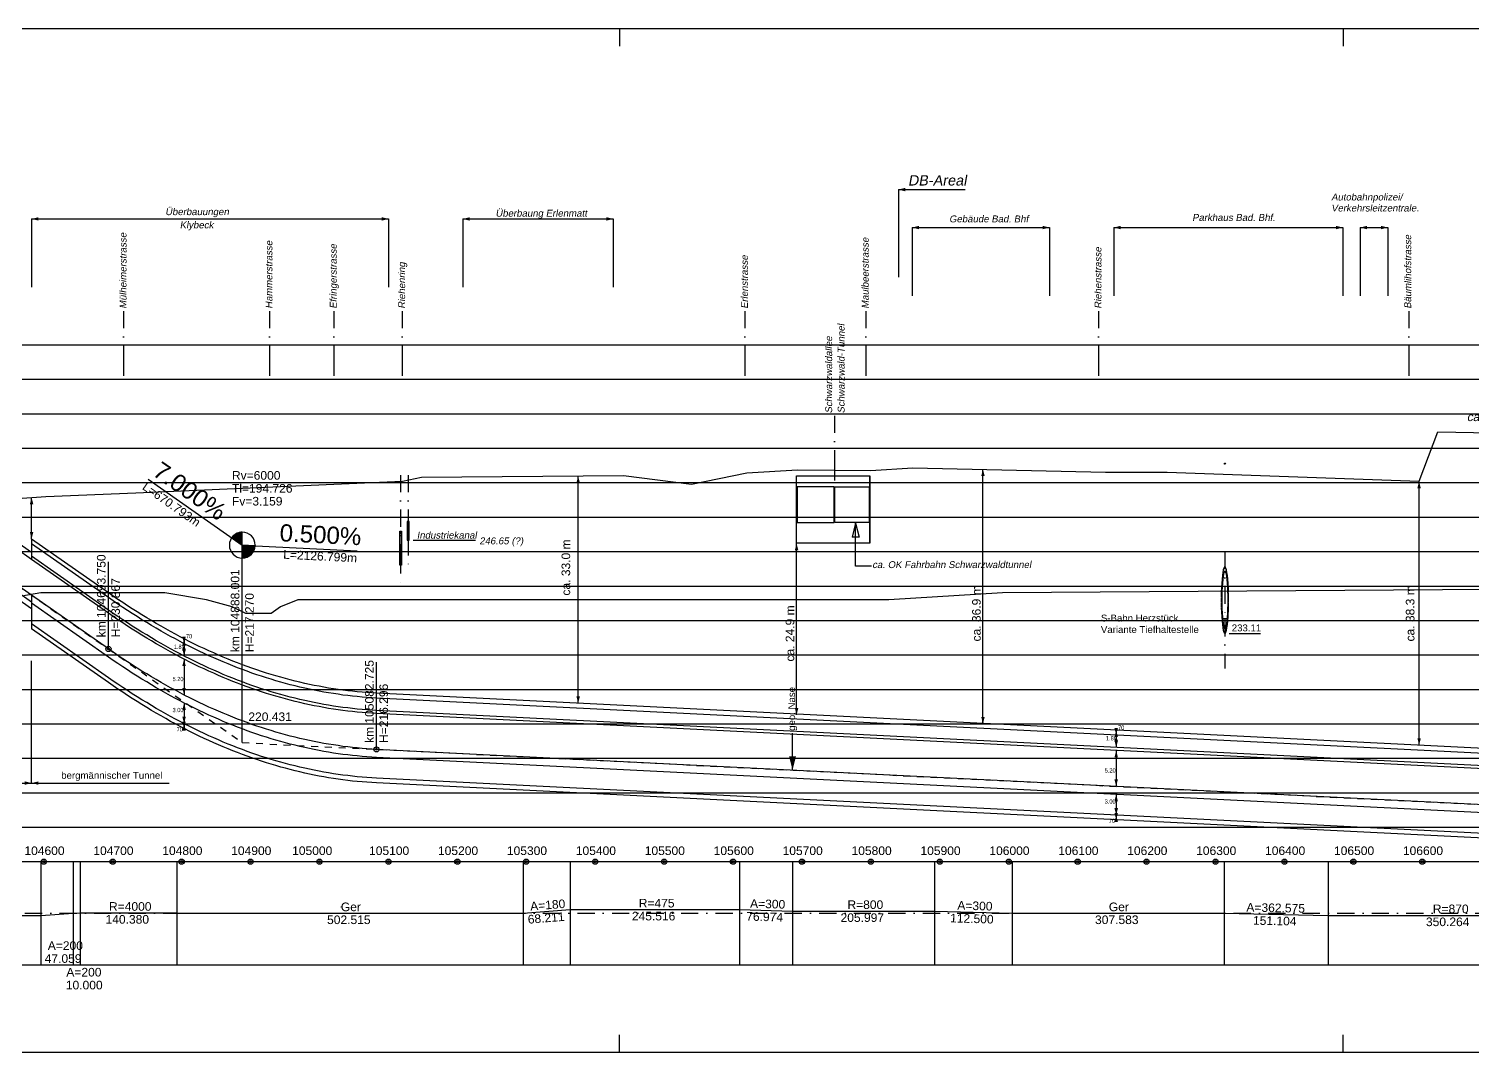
# Model space of a CAD drawing. Extents: x 2613415 to 2620765, y 1261452 to 1268028.
# Drawn here: x 2614658 to 2616752, y 1261452 to 1262937 of the extents above; entities that cross this region are included whole.
import ezdxf

# ---------------------------------------------------------------- set-up
doc = ezdxf.new("R2010")
doc.units = 0
doc.header["$LTSCALE"] = 5
for name, pattern in [('CADWORK_13', [4, 2, -2]), ('DASHDOT', [10, 5, -2.5, 0, -2.5]), ('DASHEDX2', [3.75, 2.5, -1.25])]:
    doc.linetypes.add(name, pattern=pattern)
doc.layers.get('0').update_dxf_attribs({"color": 1, "linetype": 'CONTINUOUS'})
for name, color, linetype in [('LÄNGSPROF__16', 7, 'CONTINUOUS'), ('LÄNGSPROF__26', 7, 'CONTINUOUS'), ('TB', 7, 'CONTINUOUS'), ('TERRAIN_GRUNDLAGE_PKT-WOLK', 7, 'CONTINUOUS')]:
    doc.layers.add(name, color=color, linetype=linetype)
doc.styles.add('ARIAL', font='')
doc.styles.add('HELVETICANEUE_LT_55_ROMAN', font='')
doc.styles.get("Standard").update_dxf_attribs({"font": 'MONOTXT'})
doc.styles.get('ARIAL').set_extended_font_data('Arial')
doc.styles.get('HELVETICANEUE_LT_55_ROMAN').set_extended_font_data('HelveticaNeue LT 55 Roman')
doc.linetypes.add('CADWORK_17', pattern='A,2,0,["|",STANDARD,S=6,R=170,X=3.02,Y=5.58],-2.1,-2.1,10.8', length=17)

# ---------------------------------------------------------------- blocks, each defined once
blk = doc.blocks.new('*X45')
at = {"layer": 'LÄNGSPROF__16', "color": 251, "linetype": 'CONTINUOUS'}
for p, q in [((2615198, 1262207.4), (2615195.6, 1262207.4)), ((2615198, 1262206.9), (2615195.6, 1262206.9)), ((2615198, 1262206.4), (2615195.6, 1262206.4)), ((2615198, 1262205.9), (2615195.6, 1262205.9)), ((2615198, 1262205.4), (2615195.6, 1262205.4)), ((2615198, 1262205), (2615195.6, 1262205)), ((2615195.9, 1262204.5), (2615195.6, 1262204.5)), ((2615195.9, 1262204), (2615195.6, 1262204)), ((2615195.9, 1262203.5), (2615195.6, 1262203.5)), ((2615195.9, 1262203), (2615195.6, 1262203)), ((2615195.9, 1262202.5), (2615195.6, 1262202.5)), ((2615195.9, 1262202), (2615195.6, 1262202)), ((2615195.9, 1262201.5), (2615195.6, 1262201.5)), ((2615195.9, 1262201), (2615195.6, 1262201)), ((2615195.9, 1262200.5), (2615195.6, 1262200.5)), ((2615195.9, 1262200), (2615195.6, 1262200)), ((2615198, 1262204.5), (2615197.7, 1262204.5)), ((2615198, 1262204), (2615197.7, 1262204)), ((2615198, 1262203.5), (2615197.7, 1262203.5)), ((2615198, 1262203), (2615197.7, 1262203)), ((2615198, 1262202.5), (2615197.7, 1262202.5)), ((2615198, 1262202), (2615197.7, 1262202)), ((2615198, 1262201.5), (2615197.7, 1262201.5)), ((2615198, 1262201), (2615197.7, 1262201)), ((2615198, 1262200.5), (2615197.7, 1262200.5)), ((2615198, 1262200), (2615197.7, 1262200)), ((2615195.9, 1262199.5), (2615195.6, 1262199.5)), ((2615195.9, 1262199), (2615195.6, 1262199)), ((2615195.9, 1262198.5), (2615195.6, 1262198.5)), ((2615195.9, 1262198), (2615195.6, 1262198)), ((2615195.9, 1262197.5), (2615195.6, 1262197.5)), ((2615195.9, 1262197), (2615195.6, 1262197)), ((2615195.9, 1262196.5), (2615195.6, 1262196.5)), ((2615195.9, 1262196), (2615195.6, 1262196)), ((2615195.9, 1262195.6), (2615195.6, 1262195.6)), ((2615195.9, 1262195.1), (2615195.6, 1262195.1)), ((2615195.9, 1262194.6), (2615195.6, 1262194.6)), ((2615195.9, 1262194.1), (2615195.6, 1262194.1)), ((2615195.9, 1262193.6), (2615195.6, 1262193.6)), ((2615195.9, 1262193.1), (2615195.6, 1262193.1)), ((2615195.9, 1262192.6), (2615195.6, 1262192.6)), ((2615195.9, 1262192.1), (2615195.6, 1262192.1)), ((2615195.9, 1262191.6), (2615195.6, 1262191.6)), ((2615195.9, 1262191.1), (2615195.6, 1262191.1)), ((2615195.9, 1262190.6), (2615195.6, 1262190.6)), ((2615195.9, 1262190.1), (2615195.6, 1262190.1)), ((2615195.9, 1262189.6), (2615195.6, 1262189.6)), ((2615195.9, 1262189.1), (2615195.6, 1262189.1)), ((2615195.9, 1262188.6), (2615195.6, 1262188.6)), ((2615195.9, 1262188.1), (2615195.6, 1262188.1)), ((2615195.9, 1262187.6), (2615195.6, 1262187.6)), ((2615195.9, 1262187.1), (2615195.6, 1262187.1)), ((2615195.9, 1262186.6), (2615195.6, 1262186.6)), ((2615195.9, 1262186.1), (2615195.6, 1262186.1)), ((2615195.9, 1262185.6), (2615195.6, 1262185.6)), ((2615195.9, 1262185.2), (2615195.6, 1262185.2)), ((2615195.9, 1262184.7), (2615195.6, 1262184.7)), ((2615195.9, 1262184.2), (2615195.6, 1262184.2)), ((2615195.9, 1262183.7), (2615195.6, 1262183.7)), ((2615195.9, 1262183.2), (2615195.6, 1262183.2)), ((2615195.9, 1262182.7), (2615195.6, 1262182.7)), ((2615195.9, 1262182.2), (2615195.6, 1262182.2)), ((2615195.9, 1262181.7), (2615195.6, 1262181.7)), ((2615195.9, 1262181.2), (2615195.6, 1262181.2)), ((2615195.9, 1262180.7), (2615195.6, 1262180.7)), ((2615195.9, 1262180.2), (2615195.6, 1262180.2)), ((2615195.9, 1262179.7), (2615195.6, 1262179.7)), ((2615195.9, 1262179.2), (2615195.6, 1262179.2)), ((2615198, 1262199.5), (2615197.7, 1262199.5)), ((2615198, 1262199), (2615197.7, 1262199)), ((2615198, 1262198.5), (2615197.7, 1262198.5)), ((2615198, 1262198), (2615197.7, 1262198)), ((2615198, 1262197.5), (2615197.7, 1262197.5)), ((2615198, 1262197), (2615197.7, 1262197)), ((2615198, 1262196.5), (2615197.7, 1262196.5)), ((2615198, 1262196), (2615197.7, 1262196)), ((2615198, 1262195.6), (2615197.7, 1262195.6)), ((2615198, 1262195.1), (2615197.7, 1262195.1)), ((2615198, 1262194.6), (2615197.7, 1262194.6)), ((2615198, 1262194.1), (2615197.7, 1262194.1)), ((2615198, 1262193.6), (2615197.7, 1262193.6)), ((2615198, 1262193.1), (2615197.7, 1262193.1)), ((2615198, 1262192.6), (2615197.7, 1262192.6)), ((2615198, 1262192.1), (2615197.7, 1262192.1)), ((2615198, 1262191.6), (2615197.7, 1262191.6)), ((2615198, 1262191.1), (2615197.7, 1262191.1)), ((2615198, 1262190.6), (2615197.7, 1262190.6)), ((2615198, 1262190.1), (2615197.7, 1262190.1)), ((2615198, 1262189.6), (2615197.7, 1262189.6)), ((2615198, 1262189.1), (2615197.7, 1262189.1)), ((2615198, 1262188.6), (2615197.7, 1262188.6)), ((2615198, 1262188.1), (2615197.7, 1262188.1)), ((2615198, 1262187.6), (2615197.7, 1262187.6)), ((2615198, 1262187.1), (2615197.7, 1262187.1)), ((2615198, 1262186.6), (2615197.7, 1262186.6)), ((2615198, 1262186.1), (2615197.7, 1262186.1)), ((2615198, 1262185.6), (2615197.7, 1262185.6)), ((2615198, 1262185.2), (2615197.7, 1262185.2)), ((2615198, 1262184.7), (2615197.7, 1262184.7)), ((2615198, 1262184.2), (2615197.7, 1262184.2)), ((2615198, 1262183.7), (2615197.7, 1262183.7)), ((2615198, 1262183.2), (2615197.7, 1262183.2)), ((2615198, 1262182.7), (2615197.7, 1262182.7)), ((2615198, 1262182.2), (2615197.7, 1262182.2)), ((2615198, 1262181.7), (2615197.7, 1262181.7)), ((2615198, 1262181.2), (2615197.7, 1262181.2)), ((2615198, 1262180.7), (2615197.7, 1262180.7)), ((2615198, 1262180.2), (2615197.7, 1262180.2)), ((2615198, 1262179.7), (2615197.7, 1262179.7)), ((2615198, 1262179.2), (2615197.7, 1262179.2)), ((2615195.9, 1262178.7), (2615195.6, 1262178.7)), ((2615195.9, 1262178.2), (2615195.6, 1262178.2)), ((2615195.9, 1262177.7), (2615195.6, 1262177.7)), ((2615195.9, 1262177.2), (2615195.6, 1262177.2)), ((2615195.9, 1262176.7), (2615195.6, 1262176.7)), ((2615195.9, 1262176.2), (2615195.6, 1262176.2)), ((2615195.9, 1262175.8), (2615195.6, 1262175.8)), ((2615195.9, 1262175.3), (2615195.6, 1262175.3)), ((2615195.9, 1262174.8), (2615195.6, 1262174.8)), ((2615195.9, 1262174.3), (2615195.6, 1262174.3)), ((2615195.9, 1262173.8), (2615195.6, 1262173.8)), ((2615195.9, 1262173.3), (2615195.6, 1262173.3)), ((2615195.9, 1262172.8), (2615195.6, 1262172.8)), ((2615195.9, 1262172.3), (2615195.6, 1262172.3)), ((2615195.9, 1262171.8), (2615195.6, 1262171.8)), ((2615195.9, 1262171.3), (2615195.6, 1262171.3)), ((2615195.9, 1262170.8), (2615195.6, 1262170.8)), ((2615195.9, 1262170.3), (2615195.6, 1262170.3)), ((2615195.9, 1262169.8), (2615195.6, 1262169.8)), ((2615195.9, 1262169.3), (2615195.6, 1262169.3)), ((2615195.9, 1262168.8), (2615195.6, 1262168.8)), ((2615195.9, 1262168.3), (2615195.6, 1262168.3)), ((2615195.9, 1262167.8), (2615195.6, 1262167.8)), ((2615195.9, 1262167.3), (2615195.6, 1262167.3)), ((2615195.9, 1262166.8), (2615195.6, 1262166.8)), ((2615195.9, 1262166.3), (2615195.6, 1262166.3)), ((2615195.9, 1262165.9), (2615195.6, 1262165.9)), ((2615195.9, 1262165.4), (2615195.6, 1262165.4)), ((2615195.9, 1262164.9), (2615195.6, 1262164.9)), ((2615195.9, 1262164.4), (2615195.6, 1262164.4)), ((2615195.9, 1262163.9), (2615195.6, 1262163.9)), ((2615195.9, 1262163.4), (2615195.6, 1262163.4)), ((2615195.9, 1262162.9), (2615195.6, 1262162.9)), ((2615195.9, 1262162.4), (2615195.6, 1262162.4)), ((2615195.9, 1262161.9), (2615195.6, 1262161.9)), ((2615195.9, 1262161.4), (2615195.6, 1262161.4)), ((2615195.9, 1262160.9), (2615195.6, 1262160.9)), ((2615195.9, 1262160.4), (2615195.6, 1262160.4)), ((2615195.8, 1262159.9), (2615195.6, 1262159.9)), ((2615195.8, 1262159.4), (2615195.6, 1262159.4)), ((2615195.7, 1262158.9), (2615195.6, 1262158.9)), ((2615198, 1262158.9), (2615195.7, 1262158.9)), ((2615198, 1262158.4), (2615195.7, 1262158.4)), ((2615198, 1262159.9), (2615195.8, 1262159.9)), ((2615198, 1262159.4), (2615195.8, 1262159.4)), ((2615198, 1262160.9), (2615195.9, 1262160.9)), ((2615198, 1262160.4), (2615195.9, 1262160.4)), ((2615198, 1262178.7), (2615197.7, 1262178.7)), ((2615198, 1262178.2), (2615197.7, 1262178.2)), ((2615198, 1262177.7), (2615197.7, 1262177.7)), ((2615198, 1262177.2), (2615197.7, 1262177.2)), ((2615198, 1262176.7), (2615197.7, 1262176.7)), ((2615198, 1262176.2), (2615197.7, 1262176.2)), ((2615198, 1262175.8), (2615197.7, 1262175.8)), ((2615198, 1262175.3), (2615197.7, 1262175.3)), ((2615198, 1262174.8), (2615197.7, 1262174.8)), ((2615198, 1262174.3), (2615197.7, 1262174.3)), ((2615198, 1262173.8), (2615197.7, 1262173.8)), ((2615198, 1262173.3), (2615197.7, 1262173.3)), ((2615198, 1262172.8), (2615197.7, 1262172.8)), ((2615198, 1262172.3), (2615197.7, 1262172.3)), ((2615198, 1262171.8), (2615197.7, 1262171.8)), ((2615198, 1262171.3), (2615197.7, 1262171.3)), ((2615198, 1262170.8), (2615197.7, 1262170.8)), ((2615198, 1262170.3), (2615197.7, 1262170.3)), ((2615198, 1262169.8), (2615197.7, 1262169.8)), ((2615198, 1262169.3), (2615197.7, 1262169.3)), ((2615198, 1262168.8), (2615197.7, 1262168.8)), ((2615198, 1262168.3), (2615197.7, 1262168.3)), ((2615198, 1262167.8), (2615197.7, 1262167.8)), ((2615198, 1262167.3), (2615197.7, 1262167.3)), ((2615198, 1262166.8), (2615197.7, 1262166.8)), ((2615198, 1262166.3), (2615197.7, 1262166.3)), ((2615198, 1262165.9), (2615197.7, 1262165.9)), ((2615198, 1262165.4), (2615197.7, 1262165.4)), ((2615198, 1262164.9), (2615197.7, 1262164.9)), ((2615198, 1262164.4), (2615197.7, 1262164.4)), ((2615198, 1262163.9), (2615197.7, 1262163.9)), ((2615198, 1262163.4), (2615197.7, 1262163.4)), ((2615198, 1262162.9), (2615197.7, 1262162.9)), ((2615198, 1262162.4), (2615197.7, 1262162.4)), ((2615198, 1262161.9), (2615197.7, 1262161.9)), ((2615198, 1262161.4), (2615197.7, 1262161.4))]:
    blk.add_line(p, q, dxfattribs=at)
blk = doc.blocks.new('CDWK_EXTR_2')
at = {"color": 0}
blk.add_solid([(0, 0), (2, 0.5), (2, -0.5)], dxfattribs=at)
blk = doc.blocks.new('CDWK_EXTR_0')
at = {"color": 0}
for p, q in [((0, 0), (2, 0.5)), ((0, 0), (2, -0.5)), ((2, 0.5), (2, -0.5))]:
    blk.add_line(p, q, dxfattribs=at)
blk = doc.blocks.new('CDWK_PTTYP10')
at = {"color": 0}
blk.add_circle((0, 0), 0.5, dxfattribs=at)
blk = doc.blocks.new('CDWK_PTTYP2')
at = {"color": 0}
for p, q in [((-0.5, 0), (0.5, 0)), ((0, 0.5), (0, -0.5))]:
    blk.add_line(p, q, dxfattribs=at)
blk = doc.blocks.new('CDWK_PTTYP18')
at = {"color": 0}
for radius in [0.5, 0.2]:
    blk.add_circle((0, 0), radius, dxfattribs=at)
blk = doc.blocks.new('CDWK_PTTYP9')
at = {"color": 0}
for radius in [0.5, 0.167]:
    blk.add_circle((0, 0), radius, dxfattribs=at)

msp = doc.modelspace()

# ---------------------------------------------------------------- hatches: boundary and pattern name
at = {"layer": 'LÄNGSPROF__16'}
for points in [[(2615209.3, 1262221.7), (2615206.4, 1262221.7), (2615206.4, 1262209.2), (2615206.7, 1262209.2), (2615206.7, 1262218.7), (2615209, 1262218.7), (2615209, 1262209.2), (2615209.3, 1262209.2)], [(2615209.3, 1262209.2), (2615209, 1262209.2), (2615209, 1262197.7), (2615206.7, 1262197.7), (2615206.7, 1262209.2), (2615206.4, 1262209.2), (2615206.4, 1262194.7), (2615209.3, 1262194.7)]]:
    msp.add_hatch(color=251, dxfattribs=at).paths.add_polyline_path(points)
at = {"layer": 'LÄNGSPROF__16', "linetype": 'CONTINUOUS'}
for points in [[(2614967.2, 1262187.5), (2614967.2, 1262206.3, 0.244735), (2614951.9, 1262198.3)], [(2614967.2, 1262187.5), (2614967.2, 1262168.8, 0.399656), (2614985.9, 1262186.6)]]:
    msp.add_hatch(color=1, dxfattribs=at).paths.add_polyline_path(points)

# ---------------------------------------------------------------- linework, layer by layer
at = {"layer": 'LÄNGSPROF__16', "color": 9, "linetype": 'CONTINUOUS'}
for p, q in [((2615919.2, 1262703.5, 2.5), (2616016.2, 1262703.5, 2.5)), ((2614661.5, 1262660.9, 2.5), (2615179.5, 1262660.9, 2.5)), ((2615287.1, 1262660.9, 2.5), (2615505.4, 1262660.9, 2.5)), ((2615938.9, 1262648.4, 2.5), (2616138.2, 1262648.4, 2.5)), ((2616231.6, 1262648.4, 2.5), (2616563.9, 1262648.4, 2.5)), ((2616589.2, 1262648.4, 2.5), (2616629.2, 1262648.4, 2.5)), ((2614150.9, 1262478.2), (2619619.8, 1262478.2)), ((2614150.9, 1262428.2), (2619619.8, 1262428.2)), ((2614150.9, 1262378.2), (2619619.8, 1262378.2)), ((2614150.9, 1262328.2), (2619619.8, 1262328.2)), ((2614150.9, 1262278.2), (2619619.8, 1262278.2)), ((2614150.9, 1262228.2), (2619619.8, 1262228.2)), ((2615215, 1262194.7, 2.5), (2615305.6, 1262194.7, 2.5)), ((2614150.9, 1262178.2), (2619619.8, 1262178.2)), ((2614150.9, 1262128.2), (2619619.8, 1262128.2)), ((2614150.9, 1262078.2), (2619619.8, 1262078.2)), ((2614150.9, 1262028.2), (2619619.8, 1262028.2)), ((2614150.9, 1261978.2), (2619619.8, 1261978.2)), ((2614150.9, 1261928.2), (2619619.8, 1261928.2)), ((2614150.9, 1261878.2), (2619619.8, 1261878.2)), ((2614150.9, 1261828.2), (2619619.8, 1261828.2)), ((2614150.9, 1261778.2), (2619619.8, 1261778.2)), ((2614674.8, 1261728.2), (2614674.8, 1261578.2)), ((2614721.9, 1261728.2), (2614721.9, 1261578.2)), ((2614731.9, 1261728.2), (2614731.9, 1261578.2)), ((2614872.3, 1261728.2), (2614872.3, 1261578.2)), ((2615374.8, 1261728.2), (2615374.8, 1261578.2)), ((2615443, 1261728.2), (2615443, 1261578.2)), ((2615688.5, 1261728.2), (2615688.5, 1261578.2)), ((2615765.5, 1261728.2), (2615765.5, 1261578.2)), ((2615971.5, 1261728.2), (2615971.5, 1261578.2)), ((2616084, 1261728.2), (2616084, 1261578.2)), ((2616391.6, 1261728.2), (2616391.6, 1261578.2)), ((2616542.7, 1261728.2), (2616542.7, 1261578.2)), ((2614150.9, 1261578.2), (2619619.8, 1261578.2))]:
    msp.add_line(p, q, dxfattribs=at)
at = {"layer": 'LÄNGSPROF__16', "color": 1, "linetype": 'CONTINUOUS'}
for p, q in [((2614830.7, 1262283.1), (2614967.2, 1262187.5)), ((2614661.5, 1262196.4, 3), (2614661.5, 1262166.9, 3)), ((2614967.2, 1261900.9), (2614967.2, 1262187.5)), ((2614967.2, 1262187.5), (2615133.7, 1262179.2)), ((2614773, 1262036.8), (2614773, 1262163.5)), ((2614661.5, 1262114.9, 3), (2614661.5, 1262066.2, 3)), ((2614882.7, 1262051.6, 255.2), (2614882.7, 1262044.6, 254.2)), ((2614882.7, 1262044.6, 261.4), (2614882.7, 1262026.6, 260.4)), ((2614661.5, 1261842.2, 2.5), (2614661.5, 1262019.8, 2.5)), ((2614882.7, 1262022.1, 260.4), (2614882.7, 1261970.1, 255.2)), ((2615161.9, 1261891.1), (2615161.9, 1262017.8)), ((2614882.7, 1261958.4, 255.2), (2614882.7, 1261928.4, 254.2)), ((2614882.7, 1261928.4, 255.2), (2614882.7, 1261921.4, 254.2)), ((2615765.5, 1261861, 3), (2615765.5, 1261914.8, 3)), ((2616235.1, 1261919, 255.2), (2616235.1, 1261912, 254.2)), ((2616235.1, 1261912, 261.4), (2616235.1, 1261894, 260.4)), ((2616235.1, 1261889.5, 260.4), (2616235.1, 1261837.5, 255.2)), ((2614566.2, 1261842.2, 2.5), (2614661.5, 1261842.2, 2.5)), ((2614661.5, 1261842.2, 2.5), (2614861, 1261842.2, 2.5)), ((2616235.1, 1261825.8, 255.2), (2616235.1, 1261795.8, 254.2)), ((2616235.1, 1261795.8, 255.2), (2616235.1, 1261788.8, 254.2))]:
    msp.add_line(p, q, dxfattribs=at)
at = {"layer": 'LÄNGSPROF__16', "color": 20, "linetype": 'CONTINUOUS'}
msp.add_line((2616399.1, 1262059.3, 3), (2616444.7, 1262059.3, 3), dxfattribs=at)
at = {"layer": 'LÄNGSPROF__16', "color": 2, "linetype": 'CONTINUOUS'}
msp.add_line((2614150.9, 1261728.2), (2619619.8, 1261728.2), dxfattribs=at)
at = {"layer": 'LÄNGSPROF__16', "color": 9, "linetype": 'DASHDOT'}
msp.add_line((2614150.9, 1261653.2), (2619619.8, 1261653.2), dxfattribs=at)
at = {"layer": 'LÄNGSPROF__16', "color": 9, "linetype": 'CONTINUOUS', "elevation": 2.5}
for points in [[(2615919.2, 1262703.5), (2615919.2, 1262606), (2615919.2, 1262576.2)], [(2614661.5, 1262660.9), (2614661.5, 1262591.8), (2614661.5, 1262562)], [(2615179.5, 1262660.9), (2615179.5, 1262591.8), (2615179.5, 1262562)], [(2615287.1, 1262660.9), (2615287.1, 1262591.8), (2615287.1, 1262562)], [(2615505.4, 1262660.9), (2615505.4, 1262591.8), (2615505.4, 1262562)], [(2615938.9, 1262648.4), (2615938.9, 1262579.2), (2615938.9, 1262549.4)], [(2616138.2, 1262648.4), (2616138.2, 1262579.2), (2616138.2, 1262549.4)], [(2616231.6, 1262648.4), (2616231.6, 1262579.2), (2616231.6, 1262549.4)], [(2616563.9, 1262648.4), (2616563.9, 1262579.2), (2616563.9, 1262549.4)], [(2616589.2, 1262648.4), (2616589.2, 1262579.2), (2616589.2, 1262549.4)], [(2616629.2, 1262648.4), (2616629.2, 1262579.2), (2616629.2, 1262549.4)], [(2615206.4, 1262194.7), (2615207.8, 1262194.7), (2615209.3, 1262194.7), (2615209.3, 1262221.7), (2615206.4, 1262221.7), (2615206.4, 1262194.7)], [(2615195.6, 1262158.2), (2615195.6, 1262207.7), (2615198, 1262207.7), (2615198, 1262158.2), (2615195.6, 1262158.2)], [(2615195.6, 1262158.2), (2615195.6, 1262207.7), (2615198, 1262207.7), (2615198, 1262158.2), (2615195.6, 1262158.2)], [(2615195.9, 1262161.2), (2615195.9, 1262204.7), (2615197.7, 1262204.7), (2615197.7, 1262161.2), (2615195.9, 1262161.2)], [(2615206.7, 1262197.7), (2615209, 1262197.7), (2615209, 1262218.7), (2615206.7, 1262218.7), (2615206.7, 1262197.7)], [(2615206.7, 1262197.7), (2615209, 1262197.7), (2615209, 1262218.7), (2615206.7, 1262218.7), (2615206.7, 1262197.7)], [(2615879.9, 1262157.1), (2615857.1, 1262157.1), (2615857.1, 1262219.2)]]:
    msp.add_lwpolyline(points, dxfattribs=at)
at = {"layer": 'LÄNGSPROF__16', "color": 9, "linetype": 'DASHDOT', "elevation": 2.5}
for points in [[(2614794.9, 1262527.2), (2614794.9, 1262458), (2614794.9, 1262428.2)], [(2615006.7, 1262527.2), (2615006.7, 1262458), (2615006.7, 1262428.2)], [(2615100, 1262527.2), (2615100, 1262458), (2615100, 1262428.2)], [(2615199.2, 1262527.2), (2615199.2, 1262458), (2615199.2, 1262428.2)], [(2615696.5, 1262527.2), (2615696.5, 1262458), (2615696.5, 1262428.2)], [(2615871.7, 1262527.2), (2615871.7, 1262458), (2615871.7, 1262428.2)], [(2616209.4, 1262527.2), (2616209.4, 1262458), (2616209.4, 1262428.2)], [(2616659.7, 1262527.2), (2616659.7, 1262458), (2616659.7, 1262428.2)], [(2615826.3, 1262375.3), (2615826.3, 1262306.1), (2615826.3, 1262276.3)], [(2615196.8, 1262289.2), (2615196.8, 1262171.2), (2615196.8, 1262131.5)], [(2615207.8, 1262289.2), (2615207.8, 1262197.7), (2615207.8, 1262158)]]:
    msp.add_lwpolyline(points, dxfattribs=at)
at = {"layer": 'LÄNGSPROF__16', "color": 1, "linetype": 'CADWORK_13'}
msp.add_lwpolyline([(2613950.9, 1262197.7), (2614296.4, 1262370.4), (2614967.2, 1261900.9), (2617094, 1261794.5), (2617579.2, 1261886.7)], dxfattribs=at)
at = {"layer": 'LÄNGSPROF__16', "color": 36, "linetype": 'CONTINUOUS', "elevation": 2.5}
for points in [[(2615877.7, 1262190.2), (2615877.7, 1262287.9), (2615877.7, 1262190.2), (2615771.4, 1262190.2), (2615771.4, 1262287.9), (2615877.7, 1262287.9)], [(2615772.2, 1262272.2), (2615772.2, 1262220.2), (2615825.8, 1262220.2), (2615825.8, 1262272.2), (2615772.2, 1262272.2)], [(2615876.9, 1262272.2), (2615876.9, 1262220.2), (2615826.8, 1262220.2), (2615826.8, 1262272.2), (2615876.9, 1262272.2)]]:
    msp.add_lwpolyline(points, dxfattribs=at)
at = {"layer": 'LÄNGSPROF__16', "color": 1, "linetype": 'CONTINUOUS'}
for points in [[(2614661.5, 1262176.9), (2614595.7, 1262223), (2614589.3, 1262227.4), (2614582.9, 1262231.7), (2614576.6, 1262236), (2614570.2, 1262240.1), (2614567.2, 1262242)], [(2614661.5, 1262166.9), (2614595.7, 1262213), (2614589.3, 1262217.4), (2614582.9, 1262221.7), (2614576.6, 1262226), (2614570.2, 1262230.1), (2614566.2, 1262232.7)], [(2614661.5, 1262114.9), (2614595.7, 1262161), (2614589.3, 1262165.4), (2614582.9, 1262169.7), (2614576.6, 1262174), (2614570.2, 1262178.1), (2614566.2, 1262180.7)], [(2616914, 1261885), (2615161.9, 1261972.6), (2615155, 1261973), (2615148, 1261973.5), (2615141.1, 1261974), (2615134.1, 1261974.7), (2615127.2, 1261975.4), (2615120.2, 1261976.2), (2615113.3, 1261977), (2615106.3, 1261978), (2615099.4, 1261979), (2615092.4, 1261980.1), (2615085.5, 1261981.3), (2615078.5, 1261982.6), (2615071.6, 1261984), (2615064.6, 1261985.4), (2615057.7, 1261986.9), (2615050.7, 1261988.5), (2615043.8, 1261990.2), (2615036.8, 1261991.9), (2615029.9, 1261993.8), (2615022.9, 1261995.7), (2615016, 1261997.7), (2615009, 1261999.8), (2615002.1, 1262001.9), (2614995.1, 1262004.2), (2614988.2, 1262006.5), (2614981.2, 1262008.9), (2614974.3, 1262011.4), (2614967.3, 1262013.9), (2614960.4, 1262016.6), (2614953.4, 1262019.3), (2614946.5, 1262022.1), (2614939.5, 1262025), (2614932.6, 1262028), (2614925.7, 1262031), (2614918.7, 1262034.1), (2614911.8, 1262037.3), (2614904.8, 1262040.6), (2614897.9, 1262044), (2614890.9, 1262047.4), (2614884, 1262051), (2614877, 1262054.6), (2614870.1, 1262058.3), (2614863.2, 1262062), (2614856.2, 1262065.9), (2614849.3, 1262069.8), (2614842.3, 1262073.8), (2614835.4, 1262077.9), (2614828.5, 1262082.1), (2614821.5, 1262086.3), (2614814.6, 1262090.7), (2614807.6, 1262095.1), (2614800.7, 1262099.6), (2614793.8, 1262104.1), (2614786.8, 1262108.8), (2614779.9, 1262113.5), (2614773, 1262118.3), (2614661.5, 1262196.4)], [(2616914, 1261878), (2615161.9, 1261965.6), (2615155, 1261966), (2615148, 1261966.5), (2615141.1, 1261967), (2615134.1, 1261967.7), (2615127.2, 1261968.4), (2615120.2, 1261969.2), (2615113.3, 1261970), (2615106.3, 1261971), (2615099.4, 1261972), (2615092.4, 1261973.1), (2615085.5, 1261974.3), (2615078.5, 1261975.6), (2615071.6, 1261977), (2615064.6, 1261978.4), (2615057.7, 1261979.9), (2615050.7, 1261981.5), (2615043.8, 1261983.2), (2615036.8, 1261984.9), (2615029.9, 1261986.8), (2615022.9, 1261988.7), (2615016, 1261990.7), (2615009, 1261992.8), (2615002.1, 1261994.9), (2614995.1, 1261997.2), (2614988.2, 1261999.5), (2614981.2, 1262001.9), (2614974.3, 1262004.4), (2614967.3, 1262006.9), (2614960.4, 1262009.6), (2614953.4, 1262012.3), (2614946.5, 1262015.1), (2614939.5, 1262018), (2614932.6, 1262021), (2614925.7, 1262024), (2614918.7, 1262027.1), (2614911.8, 1262030.3), (2614904.8, 1262033.6), (2614897.9, 1262037), (2614890.9, 1262040.4), (2614884, 1262044), (2614877, 1262047.6), (2614870.1, 1262051.3), (2614863.2, 1262055), (2614856.2, 1262058.9), (2614849.3, 1262062.8), (2614842.3, 1262066.8), (2614835.4, 1262070.9), (2614828.5, 1262075.1), (2614821.5, 1262079.3), (2614814.6, 1262083.7), (2614807.6, 1262088.1), (2614800.7, 1262092.6), (2614793.8, 1262097.1), (2614786.8, 1262101.8), (2614779.9, 1262106.5), (2614773, 1262111.3), (2614661.5, 1262189.4)], [(2614661.5, 1262104.9), (2614595.7, 1262151), (2614589.3, 1262155.4), (2614582.9, 1262159.7), (2614576.6, 1262164), (2614570.2, 1262168.1), (2614566.2, 1262170.7)], [(2614661.5, 1262094.9), (2614595.7, 1262141), (2614589.3, 1262145.4), (2614582.9, 1262149.7), (2614576.6, 1262154), (2614570.2, 1262158.1), (2614566.2, 1262160.7)], [(2616914, 1261860), (2615161.9, 1261947.6), (2615155, 1261948), (2615148, 1261948.5), (2615141.1, 1261949), (2615134.1, 1261949.7), (2615127.2, 1261950.4), (2615120.2, 1261951.2), (2615113.3, 1261952), (2615106.3, 1261953), (2615099.4, 1261954), (2615092.4, 1261955.1), (2615085.5, 1261956.3), (2615078.5, 1261957.6), (2615071.6, 1261959), (2615064.6, 1261960.4), (2615057.7, 1261961.9), (2615050.7, 1261963.5), (2615043.8, 1261965.2), (2615036.8, 1261966.9), (2615029.9, 1261968.8), (2615022.9, 1261970.7), (2615016, 1261972.7), (2615009, 1261974.8), (2615002.1, 1261976.9), (2614995.1, 1261979.2), (2614988.2, 1261981.5), (2614981.2, 1261983.9), (2614974.3, 1261986.4), (2614967.3, 1261988.9), (2614960.4, 1261991.6), (2614953.4, 1261994.3), (2614946.5, 1261997.1), (2614939.5, 1262000), (2614932.6, 1262003), (2614925.7, 1262006), (2614918.7, 1262009.1), (2614911.8, 1262012.3), (2614904.8, 1262015.6), (2614897.9, 1262019), (2614890.9, 1262022.4), (2614884, 1262026), (2614877, 1262029.6), (2614870.1, 1262033.3), (2614863.2, 1262037), (2614856.2, 1262040.9), (2614849.3, 1262044.8), (2614842.3, 1262048.8), (2614835.4, 1262052.9), (2614828.5, 1262057.1), (2614821.5, 1262061.3), (2614814.6, 1262065.7), (2614807.6, 1262070.1), (2614800.7, 1262074.6), (2614793.8, 1262079.1), (2614786.8, 1262083.8), (2614779.9, 1262088.5), (2614773, 1262093.3), (2614661.5, 1262171.4)], [(2616914, 1261855.5), (2615161.9, 1261943.1), (2615155, 1261943.5), (2615148, 1261944), (2615141.1, 1261944.5), (2615134.1, 1261945.2), (2615127.2, 1261945.9), (2615120.2, 1261946.7), (2615113.3, 1261947.5), (2615106.3, 1261948.5), (2615099.4, 1261949.5), (2615092.4, 1261950.6), (2615085.5, 1261951.8), (2615078.5, 1261953.1), (2615071.6, 1261954.5), (2615064.6, 1261955.9), (2615057.7, 1261957.4), (2615050.7, 1261959), (2615043.8, 1261960.7), (2615036.8, 1261962.4), (2615029.9, 1261964.3), (2615022.9, 1261966.2), (2615016, 1261968.2), (2615009, 1261970.3), (2615002.1, 1261972.4), (2614995.1, 1261974.7), (2614988.2, 1261977), (2614981.2, 1261979.4), (2614974.3, 1261981.9), (2614967.3, 1261984.4), (2614960.4, 1261987.1), (2614953.4, 1261989.8), (2614946.5, 1261992.6), (2614939.5, 1261995.5), (2614932.6, 1261998.5), (2614925.7, 1262001.5), (2614918.7, 1262004.6), (2614911.8, 1262007.8), (2614904.8, 1262011.1), (2614897.9, 1262014.5), (2614890.9, 1262017.9), (2614884, 1262021.5), (2614877, 1262025.1), (2614870.1, 1262028.8), (2614863.2, 1262032.5), (2614856.2, 1262036.4), (2614849.3, 1262040.3), (2614842.3, 1262044.3), (2614835.4, 1262048.4), (2614828.5, 1262052.6), (2614821.5, 1262056.8), (2614814.6, 1262061.2), (2614807.6, 1262065.6), (2614800.7, 1262070.1), (2614793.8, 1262074.6), (2614786.8, 1262079.3), (2614779.9, 1262084), (2614773, 1262088.8), (2614661.5, 1262166.9)], [(2616914, 1261803.5), (2615161.9, 1261891.1), (2615155, 1261891.5), (2615148, 1261892), (2615141.1, 1261892.5), (2615134.1, 1261893.2), (2615127.2, 1261893.9), (2615120.2, 1261894.7), (2615113.3, 1261895.5), (2615106.3, 1261896.5), (2615099.4, 1261897.5), (2615092.4, 1261898.6), (2615085.5, 1261899.8), (2615078.5, 1261901.1), (2615071.6, 1261902.5), (2615064.6, 1261903.9), (2615057.7, 1261905.4), (2615050.7, 1261907), (2615043.8, 1261908.7), (2615036.8, 1261910.4), (2615029.9, 1261912.3), (2615022.9, 1261914.2), (2615016, 1261916.2), (2615009, 1261918.3), (2615002.1, 1261920.4), (2614995.1, 1261922.7), (2614988.2, 1261925), (2614981.2, 1261927.4), (2614974.3, 1261929.9), (2614967.3, 1261932.4), (2614960.4, 1261935.1), (2614953.4, 1261937.8), (2614946.5, 1261940.6), (2614939.5, 1261943.5), (2614932.6, 1261946.5), (2614925.7, 1261949.5), (2614918.7, 1261952.6), (2614911.8, 1261955.8), (2614904.8, 1261959.1), (2614897.9, 1261962.5), (2614890.9, 1261965.9), (2614884, 1261969.5), (2614877, 1261973.1), (2614870.1, 1261976.8), (2614863.2, 1261980.5), (2614856.2, 1261984.4), (2614849.3, 1261988.3), (2614842.3, 1261992.3), (2614835.4, 1261996.4), (2614828.5, 1262000.6), (2614821.5, 1262004.8), (2614814.6, 1262009.2), (2614807.6, 1262013.6), (2614800.7, 1262018.1), (2614793.8, 1262022.6), (2614786.8, 1262027.3), (2614779.9, 1262032), (2614773, 1262036.8), (2614661.5, 1262114.9)], [(2616914, 1261791.8), (2615161.9, 1261879.4), (2615155, 1261879.8), (2615148, 1261880.3), (2615141.1, 1261880.8), (2615134.1, 1261881.5), (2615127.2, 1261882.2), (2615120.2, 1261883), (2615113.3, 1261883.8), (2615106.3, 1261884.8), (2615099.4, 1261885.8), (2615092.4, 1261886.9), (2615085.5, 1261888.1), (2615078.5, 1261889.4), (2615071.6, 1261890.8), (2615064.6, 1261892.2), (2615057.7, 1261893.7), (2615050.7, 1261895.3), (2615043.8, 1261897), (2615036.8, 1261898.7), (2615029.9, 1261900.6), (2615022.9, 1261902.5), (2615016, 1261904.5), (2615009, 1261906.6), (2615002.1, 1261908.7), (2614995.1, 1261911), (2614988.2, 1261913.3), (2614981.2, 1261915.7), (2614974.3, 1261918.2), (2614967.3, 1261920.7), (2614960.4, 1261923.4), (2614953.4, 1261926.1), (2614946.5, 1261928.9), (2614939.5, 1261931.8), (2614932.6, 1261934.8), (2614925.7, 1261937.8), (2614918.7, 1261940.9), (2614911.8, 1261944.1), (2614904.8, 1261947.4), (2614897.9, 1261950.8), (2614890.9, 1261954.2), (2614884, 1261957.8), (2614877, 1261961.4), (2614870.1, 1261965.1), (2614863.2, 1261968.8), (2614856.2, 1261972.7), (2614849.3, 1261976.6), (2614842.3, 1261980.6), (2614835.4, 1261984.7), (2614828.5, 1261988.9), (2614821.5, 1261993.1), (2614814.6, 1261997.5), (2614807.6, 1262001.9), (2614800.7, 1262006.4), (2614793.8, 1262010.9), (2614786.8, 1262015.6), (2614779.9, 1262020.3), (2614773, 1262025.1), (2614661.5, 1262103.2)], [(2616914, 1261761.8), (2615161.9, 1261849.4), (2615155, 1261849.8), (2615148, 1261850.3), (2615141.1, 1261850.8), (2615134.1, 1261851.5), (2615127.2, 1261852.2), (2615120.2, 1261853), (2615113.3, 1261853.8), (2615106.3, 1261854.8), (2615099.4, 1261855.8), (2615092.4, 1261856.9), (2615085.5, 1261858.1), (2615078.5, 1261859.4), (2615071.6, 1261860.8), (2615064.6, 1261862.2), (2615057.7, 1261863.7), (2615050.7, 1261865.3), (2615043.8, 1261867), (2615036.8, 1261868.7), (2615029.9, 1261870.6), (2615022.9, 1261872.5), (2615016, 1261874.5), (2615009, 1261876.6), (2615002.1, 1261878.7), (2614995.1, 1261881), (2614988.2, 1261883.3), (2614981.2, 1261885.7), (2614974.3, 1261888.2), (2614967.3, 1261890.7), (2614960.4, 1261893.4), (2614953.4, 1261896.1), (2614946.5, 1261898.9), (2614939.5, 1261901.8), (2614932.6, 1261904.8), (2614925.7, 1261907.8), (2614918.7, 1261910.9), (2614911.8, 1261914.1), (2614904.8, 1261917.4), (2614897.9, 1261920.8), (2614890.9, 1261924.2), (2614884, 1261927.8), (2614877, 1261931.4), (2614870.1, 1261935.1), (2614863.2, 1261938.8), (2614856.2, 1261942.7), (2614849.3, 1261946.6), (2614842.3, 1261950.6), (2614835.4, 1261954.7), (2614828.5, 1261958.9), (2614821.5, 1261963.1), (2614814.6, 1261967.5), (2614807.6, 1261971.9), (2614800.7, 1261976.4), (2614793.8, 1261980.9), (2614786.8, 1261985.6), (2614779.9, 1261990.3), (2614773, 1261995.1), (2614661.5, 1262073.2)], [(2616914, 1261754.8), (2615161.9, 1261842.4), (2615155, 1261842.8), (2615148, 1261843.3), (2615141.1, 1261843.8), (2615134.1, 1261844.5), (2615127.2, 1261845.2), (2615120.2, 1261846), (2615113.3, 1261846.8), (2615106.3, 1261847.8), (2615099.4, 1261848.8), (2615092.4, 1261849.9), (2615085.5, 1261851.1), (2615078.5, 1261852.4), (2615071.6, 1261853.8), (2615064.6, 1261855.2), (2615057.7, 1261856.7), (2615050.7, 1261858.3), (2615043.8, 1261860), (2615036.8, 1261861.7), (2615029.9, 1261863.6), (2615022.9, 1261865.5), (2615016, 1261867.5), (2615009, 1261869.6), (2615002.1, 1261871.7), (2614995.1, 1261874), (2614988.2, 1261876.3), (2614981.2, 1261878.7), (2614974.3, 1261881.2), (2614967.3, 1261883.7), (2614960.4, 1261886.4), (2614953.4, 1261889.1), (2614946.5, 1261891.9), (2614939.5, 1261894.8), (2614932.6, 1261897.8), (2614925.7, 1261900.8), (2614918.7, 1261903.9), (2614911.8, 1261907.1), (2614904.8, 1261910.4), (2614897.9, 1261913.8), (2614890.9, 1261917.2), (2614884, 1261920.8), (2614877, 1261924.4), (2614870.1, 1261928.1), (2614863.2, 1261931.8), (2614856.2, 1261935.7), (2614849.3, 1261939.6), (2614842.3, 1261943.6), (2614835.4, 1261947.7), (2614828.5, 1261951.9), (2614821.5, 1261956.1), (2614814.6, 1261960.5), (2614807.6, 1261964.9), (2614800.7, 1261969.4), (2614793.8, 1261973.9), (2614786.8, 1261978.6), (2614779.9, 1261983.3), (2614773, 1261988.1), (2614661.5, 1262066.2)]]:
    msp.add_lwpolyline(points, dxfattribs=at)
msp.add_lwpolyline([(2614967.2, 1262168.8), (2614967.2, 1262206.3, 1), (2614967.2, 1262168.8, 1), (2614967.2, 1262206.3)], format="xyb", dxfattribs=at)
for points in [[(2614967.2, 1262187.5), (2614967.2, 1262206.3, 0.244735), (2614951.9, 1262198.3)], [(2614967.2, 1262187.5), (2614967.2, 1262168.8, 0.399656), (2614985.9, 1262186.6)]]:
    msp.add_lwpolyline(points, format="xyb", close=True, dxfattribs=at)
at = {"layer": 'LÄNGSPROF__16', "color": 20, "linetype": 'DASHDOT', "elevation": 3}
msp.add_lwpolyline([(2616392.8, 1262177.6), (2616392.8, 1262080.1), (2616392.8, 1262008.3)], dxfattribs=at)
at = {"layer": 'LÄNGSPROF__16', "color": 20, "linetype": 'DASHEDX2', "ltscale": 0.5, "elevation": 3}
for points in [[(2616392.8, 1262059.3), (2616393.6, 1262059.8), (2616394.4, 1262061.4), (2616395.1, 1262064.1), (2616395.8, 1262067.7), (2616396.4, 1262072.2), (2616397, 1262077.6), (2616397.4, 1262083.6), (2616397.8, 1262090.1), (2616398, 1262097), (2616398.1, 1262104.2), (2616398.1, 1262107.9), (2616398.1, 1262111.5), (2616398, 1262118.7), (2616397.8, 1262125.6), (2616397.4, 1262132.2), (2616397, 1262138.2), (2616396.4, 1262143.5), (2616395.8, 1262148), (2616395.1, 1262151.6), (2616394.4, 1262154.3), (2616393.6, 1262155.9), (2616392.8, 1262156.5), (2616392, 1262155.9), (2616391.3, 1262154.3), (2616390.5, 1262151.6), (2616389.8, 1262148), (2616389.2, 1262143.5), (2616388.7, 1262138.2), (2616388.2, 1262132.2), (2616387.9, 1262125.6), (2616387.6, 1262118.7), (2616387.5, 1262111.5), (2616387.5, 1262104.2), (2616387.6, 1262097), (2616387.9, 1262090.1), (2616388.2, 1262083.6), (2616388.7, 1262077.6), (2616389.2, 1262072.2), (2616389.8, 1262067.7), (2616390.5, 1262064.1), (2616391.3, 1262061.4), (2616392, 1262059.8), (2616392.8, 1262059.3)], [(2616392.8, 1262066), (2616393.5, 1262066.5), (2616394.2, 1262068), (2616394.9, 1262070.5), (2616395.5, 1262074), (2616396.1, 1262078.2), (2616396.5, 1262083.2), (2616396.9, 1262088.8), (2616397.2, 1262094.9), (2616397.4, 1262101.3), (2616397.4, 1262107.9), (2616397.4, 1262114.4), (2616397.2, 1262120.8), (2616396.9, 1262126.9), (2616396.5, 1262132.5), (2616396.1, 1262137.5), (2616395.5, 1262141.8), (2616394.9, 1262145.2), (2616394.2, 1262147.7), (2616393.5, 1262149.2), (2616392.8, 1262149.8), (2616392.1, 1262149.2), (2616391.4, 1262147.7), (2616390.7, 1262145.2), (2616390.1, 1262141.8), (2616389.6, 1262137.5), (2616389.1, 1262132.5), (2616388.7, 1262126.9), (2616388.5, 1262120.8), (2616388.3, 1262114.4), (2616388.2, 1262107.9), (2616388.3, 1262101.3), (2616388.5, 1262094.9), (2616388.7, 1262088.8), (2616389.1, 1262083.2), (2616389.6, 1262078.2), (2616390.1, 1262074), (2616390.7, 1262070.5), (2616391.4, 1262068), (2616392.1, 1262066.5), (2616392.8, 1262066)]]:
    msp.add_lwpolyline(points, dxfattribs=at)
at = {"layer": 'LÄNGSPROF__16', "color": 20, "linetype": 'CONTINUOUS', "elevation": 3}
msp.add_lwpolyline([(2616389.3, 1262080.8), (2616392.8, 1262080.8), (2616396.3, 1262080.8)], dxfattribs=at)
at = {"layer": 'LÄNGSPROF__16', "color": 4, "linetype": 'CONTINUOUS'}
msp.add_lwpolyline([(2614150.9, 1261653.2), (2614393.3, 1261653.2), (2614414.1, 1261656.6), (2614497.6, 1261656.6), (2614518.4, 1261653.2), (2614556.5, 1261650.2), (2614674.8, 1261650.2), (2614721.9, 1261653.2), (2614731.9, 1261653.8), (2614872.3, 1261653.8), (2614872.3, 1261653.2), (2615374.8, 1261653.2), (2615443, 1261658.6), (2615688.5, 1261658.6), (2615765.5, 1261656.4), (2615971.5, 1261656.4), (2616084, 1261653.2), (2616391.6, 1261653.2), (2616542.7, 1261650.2), (2616892.9, 1261650.2)], dxfattribs=at)
at = {"layer": 'LÄNGSPROF__16', "color": 251, "linetype": 'CADWORK_17', "ltscale": 0.25}
msp.add_polyline3d([(2617488.4, 1262128.2, 240), (2616070, 1262118.2, 239), (2615905.1, 1262108.2, 238), (2615047.9, 1262108.2, 238), (2615022.5, 1262098.2, 237), (2615009.2, 1262088.2, 236), (2614972.1, 1262088.2, 236), (2614952.7, 1262098.2, 237), (2614915.2, 1262108.2, 238), (2614854.6, 1262118.2, 239), (2614674.7, 1262118.2, 239), (2614617.1, 1262108.2, 238), (2614312.3, 1262108.2, 238), (2614299.4, 1262118.2, 239), (2614264.1, 1262108.2, 238), (2614218.7, 1262098.2, 237), (2614150.9, 1262098.2, 237)], dxfattribs=at)
at = {"layer": 'LÄNGSPROF__26', "color": 160, "linetype": 'CONTINUOUS'}
for p, q in [((2615454.5, 1261958, 3), (2615454.5, 1262288, 3)), ((2616041.8, 1261928.2, 3), (2616041.8, 1262297.6, 3)), ((2616674.6, 1261897, 3), (2616674.6, 1262280.1, 3)), ((2614661.5, 1262196.4, 3), (2614661.5, 1262256.7, 3)), ((2615771.4, 1261941.1, 3), (2615771.4, 1262190.2, 3))]:
    msp.add_line(p, q, dxfattribs=at)
at = {"layer": 'TB', "color": 7, "linetype": 'CONTINUOUS'}
for p, q in [((2615514.6, 1262936.7, 3), (2615514.6, 1262911.7, 3)), ((2616564.6, 1262936.7, 3), (2616564.6, 1262911.7, 3)), ((2615514.6, 1261451.7, 3), (2615514.6, 1261476.7, 3)), ((2616564.6, 1261451.7, 3), (2616564.6, 1261476.7, 3))]:
    msp.add_line(p, q, dxfattribs=at)
at = {"layer": 'TB', "color": 7, "linetype": 'CONTINUOUS', "elevation": 3}
msp.add_lwpolyline([(2613414.6, 1261451.7), (2620764.6, 1261451.7), (2620764.6, 1262936.7), (2613414.6, 1262936.7), (2613414.6, 1261451.7)], dxfattribs=at)
at = {"layer": 'TERRAIN_GRUNDLAGE_PKT-WOLK', "color": 36, "linetype": 'CONTINUOUS', "elevation": 3}
msp.add_lwpolyline([(2614296.3, 1262280.5), (2614343, 1262275.7), (2614376.2, 1262268.6), (2614399.2, 1262263.4), (2614511.4, 1262243.3), (2614641, 1262255.4), (2614682.4, 1262258), (2614812.9, 1262263.5), (2615199.4, 1262280.1), (2615227.4, 1262286.3), (2615520.4, 1262288.4), (2615619.1, 1262276), (2615699.1, 1262292.6), (2615772.9, 1262296.7), (2615878.8, 1262295.7), (2615940.1, 1262299.9), (2616219.6, 1262293.6), (2616309, 1262293.6), (2616674.6, 1262280.1), (2616701.7, 1262351.8), (2616935.4, 1262347.6)], dxfattribs=at)

# ---------------------------------------------------------------- block references
at = {"layer": 'LÄNGSPROF__16', "color": 9, "linetype": 'CONTINUOUS', "xscale": 5, "yscale": 5, "zscale": 5}
for p in [(2615919.2, 1262703.5, 2.5), (2614661.5, 1262660.9, 2.5), (2615287.1, 1262660.9, 2.5), (2615938.9, 1262648.4, 2.5), (2616231.6, 1262648.4, 2.5), (2616589.2, 1262648.4, 2.5)]:
    msp.add_blockref('CDWK_EXTR_2', p, dxfattribs=at)
at = {"layer": 'LÄNGSPROF__16', "color": 9, "linetype": 'CONTINUOUS'}
for name, p, xscale, yscale, zscale, rotation in [('CDWK_EXTR_2', (2615179.5, 1262660.9, 2.5), 5, 5, 5, 180), ('CDWK_EXTR_2', (2615505.4, 1262660.9, 2.5), 5, 5, 5, 180), ('CDWK_EXTR_2', (2616138.2, 1262648.4, 2.5), 5, 5, 5, 180), ('CDWK_EXTR_2', (2616563.9, 1262648.4, 2.5), 5, 5, 5, 180), ('CDWK_EXTR_2', (2616629.2, 1262648.4, 2.5), 5, 5, 5, 180), ('CDWK_EXTR_0', (2615857.1, 1262219.2, 2.5), 10, 10, 10, 270)]:
    msp.add_blockref(name, p, dxfattribs=dict(at, xscale=xscale, yscale=yscale, zscale=zscale, rotation=rotation))
at = {"layer": 'LÄNGSPROF__16', "color": 20}
for name, p, xscale, yscale in [('CDWK_PTTYP10', (2616392.8, 1262305.8, 257.8), 1.59999996, 1.59999996), ('CDWK_PTTYP2', (2616392.8, 1262080.8, 235.3), 0.39999999, 0.39999999)]:
    msp.add_blockref(name, p, dxfattribs=dict(at, xscale=xscale, yscale=yscale))
at = {"layer": 'LÄNGSPROF__16', "color": 0}
msp.add_blockref('*X45', (0, 0), dxfattribs=at)
at = {"layer": 'LÄNGSPROF__16', "color": 1, "linetype": 'CONTINUOUS'}
for p, xscale, yscale, zscale, rotation in [((2614882.7, 1262044.6, 254.2), 5, 5, 5, 90), ((2614882.7, 1262051.6, 255.2), 5, 5, 5, 270), ((2614882.7, 1262044.6, 261.4), 5, 5, 5, 270), ((2614882.7, 1262026.6, 260.4), 5, 5, 5, 90), ((2614882.7, 1262022.1, 260.4), 5, 5, 5, 270), ((2614882.7, 1261970.1, 255.2), 5, 5, 5, 90), ((2614882.7, 1261958.4, 255.2), 5, 5, 5, 270), ((2614882.7, 1261928.4, 254.2), 5, 5, 5, 90), ((2614882.7, 1261921.4, 254.2), 5, 5, 5, 90), ((2614882.7, 1261928.4, 255.2), 5, 5, 5, 270), ((2616235.1, 1261912, 254.2), 5, 5, 5, 90), ((2616235.1, 1261919, 255.2), 5, 5, 5, 270), ((2616235.1, 1261912, 261.4), 5, 5, 5, 270), ((2616235.1, 1261894, 260.4), 5, 5, 5, 90), ((2616235.1, 1261889.5, 260.4), 5, 5, 5, 270), ((2615765.5, 1261861, 3), 10, 10, 10, 90), ((2614661.5, 1261842.2, 2.5), 5, 5, 5, 180), ((2616235.1, 1261837.5, 255.2), 5, 5, 5, 90), ((2616235.1, 1261825.8, 255.2), 5, 5, 5, 270), ((2616235.1, 1261795.8, 254.2), 5, 5, 5, 90), ((2616235.1, 1261788.8, 254.2), 5, 5, 5, 90), ((2616235.1, 1261795.8, 255.2), 5, 5, 5, 270)]:
    msp.add_blockref('CDWK_EXTR_2', p, dxfattribs=dict(at, xscale=xscale, yscale=yscale, zscale=zscale, rotation=rotation))
at = {"layer": 'LÄNGSPROF__16', "color": 1, "xscale": 7.5, "yscale": 7.5}
for p in [(2614773, 1262036.8, 230.9), (2615161.9, 1261891.1, 216.3)]:
    msp.add_blockref('CDWK_PTTYP9', p, dxfattribs=at)
at = {"layer": 'LÄNGSPROF__16', "color": 1, "linetype": 'CONTINUOUS', "xscale": 5, "yscale": 5, "zscale": 5}
msp.add_blockref('CDWK_EXTR_2', (2614661.5, 1261842.2, 2.5), dxfattribs=at)
at = {"layer": 'LÄNGSPROF__16', "color": 9, "xscale": 7.5, "yscale": 7.5}
for p in [(2614679.2, 1261728.2), (2614779.2, 1261728.2), (2614879.2, 1261728.2), (2614979.2, 1261728.2), (2615079.2, 1261728.2), (2615179.2, 1261728.2), (2615279.2, 1261728.2), (2615379.2, 1261728.2), (2615479.2, 1261728.2), (2615579.2, 1261728.2), (2615679.2, 1261728.2), (2615779.2, 1261728.2), (2615879.2, 1261728.2), (2615979.2, 1261728.2), (2616079.2, 1261728.2), (2616179.2, 1261728.2), (2616279.2, 1261728.2), (2616379.2, 1261728.2), (2616479.2, 1261728.2), (2616579.2, 1261728.2), (2616679.2, 1261728.2)]:
    msp.add_blockref('CDWK_PTTYP18', p, dxfattribs=at)
at = {"layer": 'LÄNGSPROF__16', "color": 7, "xscale": 0.39999999, "yscale": 0.39999999}
msp.add_blockref('CDWK_PTTYP2', (2615110.6, 1261662.5, 198.4), dxfattribs=at)
at = {"layer": 'LÄNGSPROF__26', "color": 160, "linetype": 'CONTINUOUS', "xscale": 5, "yscale": 5, "zscale": 5}
for p, rotation in [((2615454.5, 1262288, 3), 270), ((2616041.8, 1262297.6, 3), 270), ((2616674.6, 1262280.1, 3), 270), ((2614661.5, 1262256.7, 3), 270), ((2614661.5, 1262196.4, 3), 90), ((2615771.4, 1262190.2, 3), 270), ((2615454.5, 1261958, 3), 90), ((2615771.4, 1261941.1, 3), 90), ((2616041.8, 1261928.2, 3), 90), ((2616674.6, 1261897, 3), 90)]:
    msp.add_blockref('CDWK_EXTR_2', p, dxfattribs=dict(at, rotation=rotation))

# ---------------------------------------------------------------- texts
at = {"layer": 'LÄNGSPROF__16', "color": 9, "oblique": 10}
for s, height, style, p in [('DB-Areal', 15, 'HELVETICANEUE_LT_55_ROMAN', (2615933, 1262709.4)), ('Autobahnpolizei/', 10, 'ARIAL', (2616547.1, 1262687.7)), ('Verkehrsleitzentrale.', 10, 'ARIAL', (2616547.1, 1262671.7)), ('Überbauungen', 10, 'ARIAL', (2614855.4, 1262666.4)), ('Überbaung Erlenmatt', 10, 'ARIAL', (2615334.6, 1262664.2)), ('Gebäude Bad. Bhf', 10, 'ARIAL', (2615992.7, 1262655.9)), ('Parkhaus Bad. Bhf.', 10, 'ARIAL', (2616345.4, 1262658)), ('Klybeck', 10, 'ARIAL', (2614876.5, 1262647.2)), ('Industriekanal', 10, 'ARIAL', (2615220.4, 1262197)), ('246.65 (?)', 10, 'ARIAL', (2615311.2, 1262188.7)), ('ca. OK Fahrbahn Schwarzwaldtunnel', 10, 'ARIAL', (2615881.2, 1262154.2))]:
    msp.add_text(s, height=height, dxfattribs=dict(at, style=style)).set_placement(p)
for s, style, p in [('Mülheimerstrasse', 'ARIAL', (2614799.2, 1262530.6)), ('Hammerstrasse', 'ARIAL', (2615010.9, 1262530.6)), ('Efringerstrasse', 'ARIAL', (2615104.2, 1262530.6)), ('Maulbeerstrasse', 'HELVETICANEUE_LT_55_ROMAN', (2615876, 1262530.6)), ('Riehenstrasse', 'ARIAL', (2616213.7, 1262530.6)), ('Bäumlihofstrasse', 'ARIAL', (2616663.1, 1262530.6)), ('Riehenring', 'ARIAL', (2615203.5, 1262530.6)), ('Erlenstrasse', 'ARIAL', (2615700.7, 1262530.6)), ('Schwarzwald-Tunnel', 'ARIAL', (2615841, 1262378.8)), ('Schwarzwaldallee', 'ARIAL', (2615823, 1262378.8))]:
    msp.add_text(s, height=10, rotation=90, dxfattribs=dict(at, style=style)).set_placement(p)
at = {"layer": 'LÄNGSPROF__16', "color": 36, "style": 'ARIAL', "oblique": 10}
msp.add_text('ca. heutige Terrainhöhe', height=12.5, dxfattribs=at).set_placement((2616743.8, 1262367.5))
at = {"layer": 'LÄNGSPROF__16', "color": 1, "style": 'ARIAL'}
for s, height, rotation, p in [('7.000%', 25, 325.008, (2614835.5, 1262289.9)), ('L=670.793m', 12.5, 325.008, (2614821.1, 1262269.5)), ('0.500%', 25, 357.1376, (2615020.9, 1262193.2)), ('L=2126.799m', 12.5, 357.1376, (2615026.3, 1262167.9)), ('km 104693.750', 12.5, 90, (2614768.8, 1262053.7)), ('H=230.867', 12.5, 90, (2614789.6, 1262053.7)), ('km 104888.001', 12.5, 90, (2614963, 1262032.1)), ('H=217.270', 12.5, 90, (2614983.9, 1262032.1)), ('km 105082.725', 12.5, 90, (2615157.8, 1261900.4)), ('H=216.296', 12.5, 90, (2615178.6, 1261900.4)), ('geo. Nase', 10, 90, (2615769.2, 1261918))]:
    msp.add_text(s, height=height, rotation=rotation, dxfattribs=at).set_placement(p)
for s, height, p in [('Rv=6000', 12.5, (2614952.2, 1262282.5)), ('Tl=194.726', 12.5, (2614952.2, 1262263.7)), ('Fv=3.159', 12.5, (2614952.2, 1262245)), ('220.431', 12.5, (2614976, 1261932.2)), ('bergmännischer Tunnel', 10, (2614704.5, 1261848.4))]:
    msp.add_text(s, height=height, dxfattribs=at).set_placement(p)
at = {"layer": 'LÄNGSPROF__16', "color": 1, "style": 'ARIAL', "width": 0.75}
for s, p in [('70', (2614885.4, 1262052.2)), ('1.80', (2614867.8, 1262036.9)), ('5.20', (2614866, 1261990.1)), ('3.00', (2614866, 1261945.1)), ('70', (2614871.9, 1261917.1)), ('1.80', (2616220.2, 1261904.2)), ('70', (2616237.8, 1261919.6)), ('5.20', (2616218.4, 1261857.5)), ('3.00', (2616218.4, 1261812.4)), ('70', (2616224.3, 1261784.4))]:
    msp.add_text(s, height=6.25, dxfattribs=at).set_placement(p)
at = {"layer": 'LÄNGSPROF__16', "color": 20, "style": 'ARIAL'}
msp.add_text('233.11', height=10, dxfattribs=at).set_placement((2616402.8, 1262062.4))
at = {"layer": 'LÄNGSPROF__16', "color": 5, "style": 'ARIAL'}
for s, p in [('104600', (2614651.1, 1261737.8)), ('104700', (2614751.1, 1261737.8)), ('104800', (2614851.1, 1261737.8)), ('104900', (2614951.1, 1261737.8)), ('105000', (2615039.5, 1261737.8)), ('105100', (2615151.1, 1261737.8)), ('105200', (2615251.1, 1261737.8)), ('105300', (2615351.1, 1261737.8)), ('105400', (2615451.1, 1261737.8)), ('105500', (2615551.1, 1261737.8)), ('105600', (2615651.1, 1261737.8)), ('105700', (2615751.1, 1261737.8)), ('105800', (2615851.1, 1261737.8)), ('105900', (2615951.1, 1261737.8)), ('106000', (2616051.1, 1261737.8)), ('106100', (2616151.1, 1261737.8)), ('106200', (2616251.1, 1261737.8)), ('106300', (2616351.1, 1261737.8)), ('106400', (2616451.1, 1261737.8)), ('106500', (2616551.1, 1261737.8)), ('106600', (2616651.1, 1261737.8))]:
    msp.add_text(s, height=12.5, dxfattribs=at).set_placement(p)
at = {"layer": 'LÄNGSPROF__16', "color": 9, "style": 'ARIAL'}
for s, p in [('R=4000', (2614773.8, 1261656.9)), ('Ger', (2615110.2, 1261656.3)), ('245.516', (2615532.4, 1261642.9)), ('R=475', (2615542.4, 1261661.7)), ('R=800', (2615845.2, 1261659.5)), ('Ger', (2616224.4, 1261656.3)), ('R=870', (2616694.5, 1261653.4)), ('140.380', (2614768.8, 1261638.2)), ('502.515', (2615090.2, 1261637.6)), ('205.997', (2615835.2, 1261640.7)), ('307.583', (2616204.4, 1261637.6)), ('350.264', (2616684.5, 1261634.6)), ('47.059', (2614680.5, 1261581.3)), ('A=200', (2614685, 1261600.1)), ('A=200', (2614711.9, 1261561.5)), ('10.000', (2614711.2, 1261542.8))]:
    msp.add_text(s, height=12.5, dxfattribs=at).set_placement(p)
for s, rotation, p in [('A=180', 4.5166, (2615385.4, 1261657.1)), ('A=300', 358.3711, (2615703.8, 1261661.3)), ('A=300', 358.3711, (2616004.5, 1261658.6)), ('A=362.575', 358.8847, (2616423.9, 1261655.7)), ('68.211', 4.5166, (2615381.9, 1261638.1)), ('76.974', 358.3711, (2615698.2, 1261642.7)), ('112.500', 358.3711, (2615994, 1261640.1)), ('151.104', 358.8847, (2616433.5, 1261636.7))]:
    msp.add_text(s, height=12.5, rotation=rotation, dxfattribs=at).set_placement(p)
at = {"layer": 'LÄNGSPROF__16', "color": 4, "insert": (2616212.9, 1262086.7), "char_height": 10, "width": 138.336, "attachment_point": 1}
msp.add_mtext('\\fArial|b0|i0|c0|p18;\\H10;\\W1;\\C20;S-Bahn Herzstück \\PVariante Tiefhaltestelle', dxfattribs=at)
at = {"layer": 'LÄNGSPROF__26', "color": 160, "style": 'ARIAL'}
for s, p in [('ca. 33.0 m', (2615442.9, 1262114.3)), ('ca. 36.9 m', (2616038.5, 1262047.7)), ('ca. 38.3 m', (2616667.8, 1262047.7)), ('ca. 24.9 m', (2615768, 1262018.6))]:
    msp.add_text(s, height=12.5, rotation=90, dxfattribs=at).set_placement(p)

doc.saveas('drawing.dxf')
